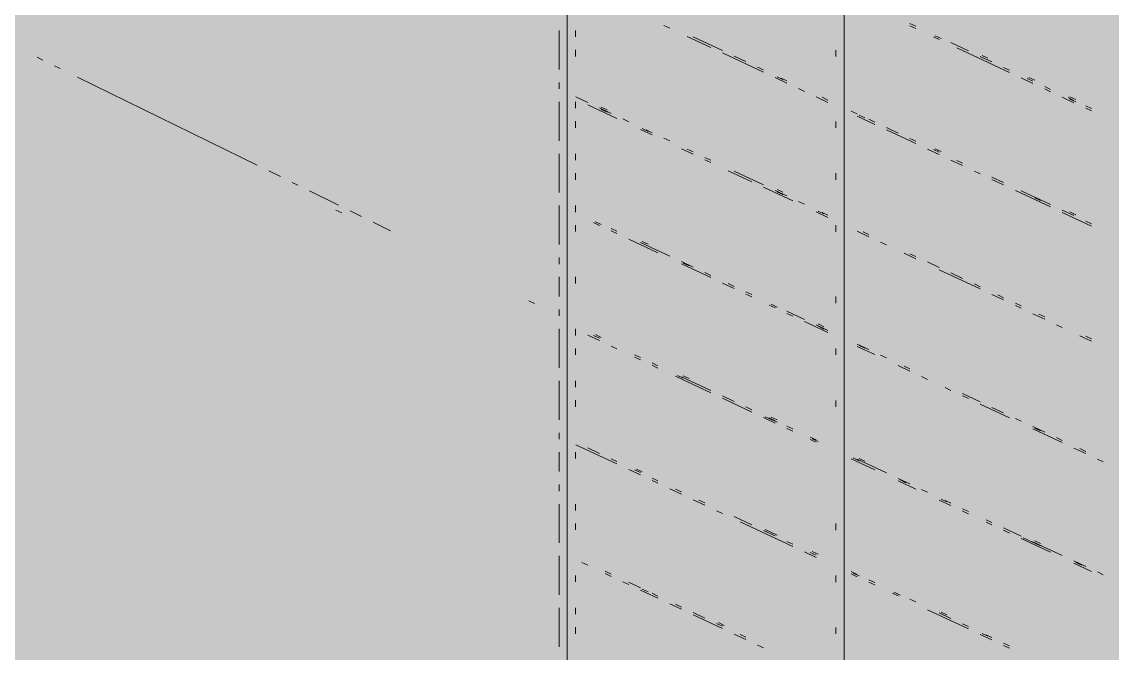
# Paper-space layout '03 3D Building and Roof' of a CAD drawing. Header units: millimetres. Extents: x 5 to 415, y 5 to 292.
# Drawn here: x 192.81 to 202.66, y 223.83 to 229.54 of the extents above; entities that cross this region are included whole.
import ezdxf

# ---------------------------------------------------------------- set-up
doc = ezdxf.new("R2010")
doc.units = ezdxf.units.MM
doc.layers.add('EXISTING', color=7, linetype='Continuous')
doc.layers.add('IMAGES', color=7, linetype='Continuous')

# ---------------------------------------------------------------- blocks, each defined once
blk = doc.blocks.new('SHEET_03')
at = {"layer": 'EXISTING', "color": 250, "lineweight": 9}
for p, q in [((197.7401, 233.8194), (197.7401, 217.1679)), ((200.2405, 232.6456), (200.2405, 215.994)), ((198.6122, 229.5035), (198.6652, 229.4787)), ((200.8359, 229.5211), (200.8888, 229.4963)), ((200.8359, 229.5003), (200.8888, 229.4755)), ((197.6651, 229.1054), (197.6651, 229.4572)), ((197.8151, 229.3986), (197.8151, 229.4572)), ((198.824, 229.4041), (199.0358, 229.3047)), ((198.8769, 229.4001), (199.1417, 229.2758)), ((201.0476, 229.4009), (201.1006, 229.376)), ((201.0643, 229.4087), (201.1173, 229.3839)), ((201.2065, 229.3471), (201.3653, 229.2726)), ((201.2594, 229.3015), (201.7359, 229.0778)), ((192.9481, 229.216), (193.0005, 229.1903)), ((197.8151, 229.2227), (197.8151, 229.2813)), ((199.1417, 229.255), (199.5123, 229.081)), ((199.2475, 229.2261), (199.3534, 229.1764)), ((200.1655, 229.2215), (200.1655, 229.2801)), ((201.4712, 229.2229), (201.5771, 229.1731)), ((201.5408, 229.2058), (201.4879, 229.2307)), ((193.1052, 229.1389), (193.1576, 229.1132)), ((199.4593, 229.1267), (199.5123, 229.1018)), ((201.683, 229.1234), (201.7359, 229.0986)), ((193.3147, 229.036), (194.9383, 228.2389)), ((197.6651, 228.9295), (197.6651, 228.9882)), ((199.6181, 229.0313), (199.724, 228.9816)), ((199.6348, 229.0391), (199.6878, 229.0142)), ((199.6711, 229.0272), (199.724, 229.0024)), ((201.8418, 229.0281), (201.9477, 228.9783)), ((201.8948, 229.024), (201.9477, 228.9992)), ((201.9644, 229.007), (201.9114, 229.0318)), ((199.8299, 228.9319), (199.8829, 228.907)), ((202.0536, 228.9494), (202.1065, 228.9246)), ((202.0536, 228.9286), (202.1065, 228.9038)), ((197.6651, 228.4605), (197.6651, 228.8123)), ((197.8151, 228.7536), (197.8151, 228.8123)), ((197.818, 228.8565), (197.9239, 228.8068)), ((199.9888, 228.8573), (200.0946, 228.8076)), ((200.0417, 228.8532), (200.0946, 228.8284)), ((202.2124, 228.8541), (202.3183, 228.8043)), ((202.2654, 228.85), (202.3183, 228.8252)), ((202.335, 228.833), (202.282, 228.8578)), ((202.282, 228.837), (202.335, 228.8122)), ((197.9239, 228.7859), (198.1887, 228.6617)), ((198.0298, 228.757), (198.1357, 228.7073)), ((198.0994, 228.74), (198.0465, 228.7649)), ((198.0465, 228.7441), (198.0994, 228.7192)), ((200.3064, 228.729), (200.3594, 228.7041)), ((202.4242, 228.7755), (202.4771, 228.7506)), ((202.4242, 228.7546), (202.4771, 228.7298)), ((197.8151, 228.5777), (197.8151, 228.6364)), ((198.2416, 228.6576), (198.2945, 228.6328)), ((200.1655, 228.5765), (200.1655, 228.6352)), ((200.3594, 228.6833), (200.5182, 228.6087)), ((200.376, 228.6911), (200.429, 228.6663)), ((200.4653, 228.6544), (200.5182, 228.6295)), ((198.4004, 228.5622), (198.5063, 228.5125)), ((198.4171, 228.5701), (198.47, 228.5452)), ((198.4534, 228.5582), (198.5063, 228.5333)), ((200.6241, 228.5798), (200.73, 228.5301)), ((200.6241, 228.559), (200.8888, 228.4347)), ((198.6122, 228.4836), (198.6652, 228.4588)), ((200.8359, 228.4804), (200.8888, 228.4556)), ((197.6651, 227.9914), (197.6651, 228.3432)), ((197.8151, 228.2846), (197.8151, 228.3432)), ((198.771, 228.3882), (198.8769, 228.3385)), ((198.824, 228.3842), (198.8769, 228.3594)), ((198.9828, 228.3096), (199.0358, 228.2848)), ((200.9947, 228.385), (201.1006, 228.3353)), ((201.0476, 228.381), (201.1006, 228.3561)), ((201.1173, 228.364), (201.0643, 228.3888)), ((198.9828, 228.2888), (199.0358, 228.264)), ((201.2065, 228.2856), (201.3124, 228.2359)), ((201.2594, 228.2816), (201.3124, 228.2567)), ((195.043, 228.1874), (195.1478, 228.136)), ((197.8151, 228.1087), (197.8151, 228.1673)), ((199.1946, 228.1894), (199.4064, 228.09)), ((199.2475, 228.1854), (199.5123, 228.0611)), ((200.1655, 228.1075), (200.1655, 228.1661)), ((201.4183, 228.1862), (201.4712, 228.1613)), ((201.5771, 228.1324), (201.683, 228.0827)), ((201.5771, 228.1116), (201.683, 228.0619)), ((195.2525, 228.0846), (195.3049, 228.0588)), ((195.4096, 228.0074), (195.6715, 227.8788)), ((199.5123, 228.0403), (199.777, 227.916)), ((199.6181, 228.0114), (199.724, 227.9617)), ((199.6878, 227.9943), (199.6348, 228.0192)), ((201.7889, 228.0122), (202.1065, 227.8631)), ((201.8418, 228.0081), (202.1065, 227.8839)), ((199.6348, 227.9984), (199.6878, 227.9735)), ((199.8299, 227.9119), (199.8829, 227.8871)), ((201.9644, 227.9454), (202.0173, 227.9206)), ((195.6486, 227.8332), (195.7014, 227.8084)), ((195.7763, 227.8274), (195.881, 227.776)), ((197.6651, 227.5224), (197.6651, 227.8742)), ((197.8151, 227.8155), (197.8151, 227.8742)), ((199.9888, 227.8166), (200.0946, 227.7669)), ((200.0054, 227.8244), (200.0584, 227.7995)), ((200.0417, 227.8125), (200.0946, 227.7877)), ((202.2124, 227.8342), (202.3183, 227.7844)), ((202.2124, 227.8133), (202.4771, 227.6891)), ((202.335, 227.7923), (202.282, 227.8171)), ((195.9858, 227.7245), (196.1429, 227.6474)), ((197.9769, 227.7204), (198.0298, 227.6955)), ((197.9935, 227.7282), (198.0465, 227.7033)), ((202.4242, 227.7347), (202.4771, 227.7099)), ((197.8151, 227.6396), (197.8151, 227.6983)), ((198.1357, 227.6666), (198.1887, 227.6418)), ((198.1357, 227.6458), (198.1887, 227.6209)), ((200.1655, 227.6384), (200.1655, 227.697)), ((200.3594, 227.6426), (200.4653, 227.5929)), ((200.4123, 227.6385), (200.4653, 227.6137)), ((198.2945, 227.5712), (198.5593, 227.447)), ((198.4004, 227.5423), (198.6652, 227.4181)), ((198.47, 227.5253), (198.4171, 227.5502)), ((200.5711, 227.5432), (200.6241, 227.5183)), ((200.7829, 227.4437), (200.8888, 227.394)), ((200.8359, 227.4397), (200.8888, 227.4148)), ((197.6651, 227.3465), (197.6651, 227.4051)), ((198.771, 227.3683), (198.8769, 227.3186)), ((198.771, 227.3475), (199.0358, 227.2232)), ((198.7877, 227.3554), (198.8407, 227.3305)), ((200.9947, 227.3651), (201.1006, 227.3154)), ((197.6651, 227.0533), (197.6651, 227.2292)), ((197.8151, 227.1706), (197.8151, 227.2292)), ((198.9828, 227.2689), (199.0358, 227.2441)), ((201.1006, 227.2946), (201.4712, 227.1206)), ((201.2065, 227.2657), (201.3124, 227.216)), ((199.1417, 227.1735), (199.2475, 227.1238)), ((199.1946, 227.1695), (199.2475, 227.1446)), ((201.4183, 227.1663), (201.4712, 227.1414)), ((199.3534, 227.0949), (199.4064, 227.0701)), ((199.3534, 227.0741), (199.4064, 227.0493)), ((200.1655, 226.9935), (200.1655, 227.0521)), ((201.5771, 227.0709), (201.683, 227.0212)), ((201.63, 227.0668), (201.683, 227.042)), ((197.392, 227.0147), (197.4449, 226.9899)), ((197.6651, 226.8774), (197.6651, 226.936)), ((199.5652, 226.9747), (199.6181, 226.9498)), ((199.5819, 226.9825), (199.6348, 226.9577)), ((199.724, 226.9209), (199.8829, 226.8464)), ((201.7889, 226.9923), (201.8418, 226.9674)), ((201.7889, 226.9715), (201.8418, 226.9466)), ((199.724, 226.9001), (199.777, 226.8753)), ((199.8829, 226.8256), (200.0946, 226.7261)), ((201.9477, 226.8969), (202.0536, 226.8472)), ((202.0006, 226.8929), (202.0536, 226.868)), ((197.6651, 226.4084), (197.6651, 226.7601)), ((197.8151, 226.7015), (197.8151, 226.7601)), ((199.9888, 226.7967), (200.0946, 226.7469)), ((200.0584, 226.7796), (200.0054, 226.8045)), ((200.0054, 226.7837), (200.0584, 226.7588)), ((202.1595, 226.7975), (202.2124, 226.7726)), ((197.9239, 226.7045), (198.0298, 226.6548)), ((197.9769, 226.7005), (198.0298, 226.6756)), ((198.0465, 226.6834), (197.9935, 226.7083)), ((202.3713, 226.6981), (202.4771, 226.6483)), ((202.4242, 226.694), (202.4771, 226.6692)), ((197.8151, 226.5256), (197.8151, 226.5843)), ((198.1357, 226.6051), (198.1887, 226.5802)), ((198.3475, 226.5265), (198.4004, 226.5016)), ((200.1655, 226.5244), (200.1655, 226.583)), ((200.3594, 226.6227), (200.4653, 226.573)), ((200.3594, 226.6019), (200.5182, 226.5273)), ((200.376, 226.6097), (200.429, 226.5848)), ((198.3475, 226.5057), (198.4004, 226.4808)), ((198.5063, 226.4519), (198.5593, 226.427)), ((198.5063, 226.4311), (198.5593, 226.4062)), ((200.5711, 226.5232), (200.6241, 226.4984)), ((200.73, 226.4279), (200.8359, 226.3782)), ((198.7181, 226.3317), (199.0358, 226.1825)), ((198.7348, 226.3395), (198.7877, 226.3146)), ((198.771, 226.3276), (199.0358, 226.2033)), ((198.8407, 226.3106), (198.7877, 226.3354)), ((200.7829, 226.4238), (200.8359, 226.399)), ((200.9418, 226.3284), (200.9947, 226.3036)), ((197.6651, 225.9393), (197.6651, 226.2911)), ((197.8151, 226.2325), (197.8151, 226.2911)), ((199.1417, 226.1536), (199.2475, 226.1039)), ((199.1417, 226.1328), (199.4064, 226.0085)), ((201.1535, 226.229), (201.2065, 226.2042)), ((201.3124, 226.1753), (201.4712, 226.1007)), ((201.3124, 226.1544), (201.3653, 226.1296)), ((197.8151, 226.0566), (197.8151, 226.1152)), ((199.3534, 226.0542), (199.4064, 226.0294)), ((200.1655, 226.0553), (200.1655, 226.114)), ((201.4712, 226.0799), (201.7359, 225.9556)), ((201.5771, 226.051), (201.683, 226.0013)), ((199.5123, 225.9588), (199.6181, 225.9091)), ((199.5289, 225.9667), (199.6348, 225.9169)), ((199.5652, 225.9548), (199.6181, 225.9299)), ((199.6348, 225.9378), (199.5819, 225.9626)), ((201.7889, 225.9516), (201.8418, 225.9267)), ((199.724, 225.8802), (199.777, 225.8554)), ((199.724, 225.8594), (199.777, 225.8345)), ((201.9477, 225.877), (202.0536, 225.8273)), ((201.9477, 225.8562), (202.2124, 225.7319)), ((201.9644, 225.864), (202.0173, 225.8391)), ((197.6651, 225.7634), (197.6651, 225.822)), ((199.9358, 225.7808), (199.9888, 225.7559)), ((199.9358, 225.76), (199.9888, 225.7351)), ((199.9525, 225.7678), (200.0054, 225.743)), ((202.1595, 225.7776), (202.2124, 225.7527)), ((197.6651, 225.4702), (197.6651, 225.6461)), ((197.8151, 225.5875), (197.8151, 225.6461)), ((197.818, 225.7135), (198.1887, 225.5395)), ((197.9239, 225.6846), (198.0298, 225.6349)), ((202.3183, 225.6822), (202.4242, 225.6325)), ((202.3713, 225.6781), (202.4242, 225.6533)), ((198.1357, 225.5852), (198.1887, 225.5603)), ((200.3064, 225.586), (200.5182, 225.4866)), ((200.3231, 225.5938), (200.376, 225.569)), ((200.3594, 225.5819), (200.6241, 225.4577)), ((200.429, 225.5649), (200.376, 225.5898)), ((202.5301, 225.5828), (202.583, 225.5579)), ((198.2945, 225.4898), (198.4004, 225.4401)), ((198.3475, 225.4857), (198.4004, 225.4609)), ((198.4171, 225.4687), (198.3642, 225.4936)), ((197.6651, 225.2943), (197.6651, 225.353)), ((198.5063, 225.4112), (198.5593, 225.3863)), ((198.5063, 225.3904), (198.5593, 225.3655)), ((200.73, 225.408), (200.8359, 225.3582)), ((200.73, 225.3871), (200.8888, 225.3126)), ((200.7466, 225.395), (200.7996, 225.3701)), ((198.6652, 225.3158), (198.771, 225.2661)), ((198.7181, 225.3118), (198.771, 225.2869)), ((200.9418, 225.3085), (200.9947, 225.2837)), ((197.6651, 224.8253), (197.6651, 225.1771)), ((197.8151, 225.1184), (197.8151, 225.1771)), ((198.8769, 225.2164), (198.9828, 225.1667)), ((198.9299, 225.2123), (198.9828, 225.1875)), ((201.1006, 225.2132), (201.2065, 225.1634)), ((201.1173, 225.221), (201.1702, 225.1961)), ((201.1535, 225.2091), (201.2065, 225.1843)), ((199.0887, 225.117), (199.1417, 225.0921)), ((199.2475, 225.0632), (199.4064, 224.9886)), ((201.3124, 225.1345), (201.3653, 225.1097)), ((201.3124, 225.1137), (201.3653, 225.0889)), ((197.8151, 224.9426), (197.8151, 225.0012)), ((199.3005, 225.0175), (199.777, 224.7938)), ((200.1655, 224.9413), (200.1655, 225)), ((201.5241, 225.0351), (201.5771, 225.0103)), ((201.5241, 225.0143), (201.5771, 224.9894)), ((201.683, 224.9606), (201.8418, 224.886)), ((199.5123, 224.9389), (199.6181, 224.8892)), ((199.6348, 224.897), (199.5289, 224.9467)), ((201.683, 224.9397), (201.7359, 224.9149)), ((201.8418, 224.8652), (202.1065, 224.7409)), ((201.8585, 224.873), (202.0173, 224.7984)), ((199.724, 224.8395), (199.777, 224.8146)), ((201.9477, 224.8363), (202.2124, 224.712)), ((202.0173, 224.8192), (201.9644, 224.8441)), ((197.6651, 224.3562), (197.6651, 224.708)), ((199.8829, 224.7441), (199.9888, 224.6944)), ((199.9358, 224.7401), (199.9888, 224.7152)), ((200.0054, 224.723), (199.9525, 224.7479)), ((202.3183, 224.6623), (202.4242, 224.6126)), ((197.871, 224.6479), (197.9239, 224.6231)), ((198.0828, 224.5693), (198.1357, 224.5445)), ((200.3064, 224.5661), (200.3594, 224.5412)), ((202.3183, 224.6415), (202.4771, 224.5669)), ((202.335, 224.6493), (202.3879, 224.6244)), ((202.5301, 224.5629), (202.583, 224.538)), ((197.8151, 224.4735), (197.8151, 224.5321)), ((198.0828, 224.5485), (198.1357, 224.5236)), ((198.2416, 224.4739), (198.2945, 224.4491)), ((198.2945, 224.4699), (198.4004, 224.4202)), ((200.1655, 224.4723), (200.1655, 224.5309)), ((200.3064, 224.5453), (200.3594, 224.5204)), ((200.3231, 224.5531), (200.376, 224.5282)), ((200.4653, 224.4915), (200.5182, 224.4667)), ((200.4653, 224.4707), (200.5182, 224.4458)), ((198.4004, 224.3994), (198.5593, 224.3248)), ((198.4171, 224.4072), (198.47, 224.3823)), ((198.5063, 224.3705), (198.5593, 224.3456)), ((200.677, 224.3713), (200.73, 224.3464)), ((200.6937, 224.3791), (200.7466, 224.3542)), ((198.6652, 224.2751), (198.771, 224.2254)), ((198.7181, 224.271), (198.771, 224.2462)), ((200.8359, 224.3175), (200.8888, 224.2927)), ((197.6651, 223.8872), (197.6651, 224.239)), ((197.8151, 224.1803), (197.8151, 224.239)), ((198.8769, 224.1965), (198.9828, 224.1468)), ((198.8769, 224.1757), (199.1417, 224.0514)), ((200.9947, 224.2221), (201.3653, 224.0482)), ((201.1006, 224.1932), (201.2065, 224.1435)), ((201.1702, 224.1762), (201.1173, 224.2011)), ((197.8151, 224.0044), (197.8151, 224.0631)), ((199.0887, 224.097), (199.1417, 224.0722)), ((199.1583, 224.08), (199.1054, 224.1049)), ((200.1655, 224.0032), (200.1655, 224.0619)), ((201.3124, 224.0938), (201.3653, 224.069)), ((199.2475, 224.0017), (199.3534, 223.952)), ((199.3005, 223.9976), (199.3534, 223.9728)), ((201.4712, 223.9984), (201.5771, 223.9487)), ((201.4879, 224.0063), (201.5408, 223.9814)), ((201.5241, 223.9944), (201.5771, 223.9695)), ((199.4593, 223.9022), (199.5123, 223.8774)), ((201.683, 223.9198), (201.7359, 223.895)), ((201.683, 223.899), (201.7359, 223.8742))]:
    blk.add_line(p, q, dxfattribs=at)
at = {"layer": 'IMAGES', "color": 7}
for points in [[(197.3293, 227.3333), (197.4959, 227.3333), (197.3293, 233.8333), (197.4959, 233.8333)], [(197.4959, 227.1667), (197.6625, 227.1667), (197.4959, 233.8333), (197.6625, 233.8333)], [(197.6625, 225.6667), (197.8292, 225.6667), (197.6625, 231.8333), (197.8292, 231.8333)], [(200.1621, 224.5), (200.3287, 224.5), (200.1621, 231.6667), (200.3287, 231.6667)], [(202.6616, 214.8333), (202.8282, 214.8333), (202.6616, 231.5), (202.8282, 231.5)], [(197.8292, 229.1667), (197.9958, 229.1667), (197.8292, 229.8333), (197.9958, 229.8333)], [(192.3302, 229.5), (192.8301, 229.5), (192.3302, 229.6667), (192.8301, 229.6667)], [(192.8301, 229.5), (197.3293, 229.5), (192.8301, 229.6667), (197.3293, 229.6667)], [(197.9958, 229.5), (198.1624, 229.5), (197.9958, 229.6667), (198.1624, 229.6667)], [(198.1624, 229.5), (198.6623, 229.5), (198.1624, 229.6667), (198.6623, 229.6667)], [(198.6623, 229.5), (200.1621, 229.5), (198.6623, 229.6667), (200.1621, 229.6667)], [(200.3287, 229.5), (200.662, 229.5), (200.3287, 229.6667), (200.662, 229.6667)], [(200.662, 229.5), (200.9952, 229.5), (200.662, 229.6667), (200.9952, 229.6667)], [(200.9952, 229.5), (202.495, 229.5), (200.9952, 229.6667), (202.495, 229.6667)], [(202.495, 229.5), (202.6616, 229.5), (202.495, 229.6667), (202.6616, 229.6667)], [(192.6635, 229.3333), (192.8301, 229.3333), (192.6635, 229.5), (192.8301, 229.5)], [(192.8301, 229.3333), (193.1634, 229.3333), (192.8301, 229.5), (193.1634, 229.5)], [(193.1634, 229.3333), (197.3293, 229.3333), (193.1634, 229.5), (197.3293, 229.5)], [(197.9958, 229.3333), (198.3291, 229.3333), (197.9958, 229.5), (198.3291, 229.5)], [(198.3291, 229.3333), (199.1623, 229.3333), (198.3291, 229.5), (199.1623, 229.5)], [(199.1623, 229.3333), (199.9954, 229.3333), (199.1623, 229.5), (199.9954, 229.5)], [(199.9954, 229), (200.1621, 229), (199.9954, 229.5), (200.1621, 229.5)], [(200.3287, 229), (200.4953, 229), (200.3287, 229.5), (200.4953, 229.5)], [(200.4953, 229.3333), (200.662, 229.3333), (200.4953, 229.5), (200.662, 229.5)], [(200.662, 229.3333), (200.8286, 229.3333), (200.662, 229.5), (200.8286, 229.5)], [(200.8286, 229.3333), (200.9952, 229.3333), (200.8286, 229.5), (200.9952, 229.5)], [(200.9952, 229.1667), (201.3285, 229.1667), (200.9952, 229.5), (201.3285, 229.5)], [(201.3285, 229.3333), (202.6616, 229.3333), (201.3285, 229.5), (202.6616, 229.5)], [(192.6635, 229.1667), (192.8301, 229.1667), (192.6635, 229.3333), (192.8301, 229.3333)], [(192.8301, 229.1667), (193.1634, 229.1667), (192.8301, 229.3333), (193.1634, 229.3333)], [(193.1634, 229.1667), (193.4966, 229.1667), (193.1634, 229.3333), (193.4966, 229.3333)], [(193.4966, 229.1667), (197.3293, 229.1667), (193.4966, 229.3333), (197.3293, 229.3333)], [(197.9958, 229.1667), (198.829, 229.1667), (197.9958, 229.3333), (198.829, 229.3333)], [(198.829, 229.1667), (198.9956, 229.1667), (198.829, 229.3333), (198.9956, 229.3333)], [(198.9956, 229.1667), (199.1623, 229.1667), (198.9956, 229.3333), (199.1623, 229.3333)], [(199.1623, 229), (199.3289, 229), (199.1623, 229.3333), (199.3289, 229.3333)], [(199.3289, 229.1667), (199.9954, 229.1667), (199.3289, 229.3333), (199.9954, 229.3333)], [(200.4953, 229.1667), (200.9952, 229.1667), (200.4953, 229.3333), (200.9952, 229.3333)], [(201.3285, 229.1667), (201.4952, 229.1667), (201.3285, 229.3333), (201.4952, 229.3333)], [(201.4952, 229.1667), (201.6618, 229.1667), (201.4952, 229.3333), (201.6618, 229.3333)], [(201.6618, 229.1667), (202.6616, 229.1667), (201.6618, 229.3333), (202.6616, 229.3333)], [(163.0023, 229), (192.8301, 229), (163.0023, 229.1667), (192.8301, 229.1667)], [(192.8301, 229), (193.1634, 229), (192.8301, 229.1667), (193.1634, 229.1667)], [(193.1634, 229), (193.33, 229), (193.1634, 229.1667), (193.33, 229.1667)], [(193.33, 229), (193.4966, 229), (193.33, 229.1667), (193.4966, 229.1667)], [(193.4966, 229), (193.8299, 229), (193.4966, 229.1667), (193.8299, 229.1667)], [(193.8299, 229), (197.3293, 229), (193.8299, 229.1667), (197.3293, 229.1667)], [(197.8292, 228.8333), (197.9958, 228.8333), (197.8292, 229.1667), (197.9958, 229.1667)], [(197.9958, 229), (199.1623, 229), (197.9958, 229.1667), (199.1623, 229.1667)], [(199.3289, 229), (199.4955, 229), (199.3289, 229.1667), (199.4955, 229.1667)], [(199.4955, 229), (199.6622, 229), (199.4955, 229.1667), (199.6622, 229.1667)], [(199.6622, 229), (199.9954, 229), (199.6622, 229.1667), (199.9954, 229.1667)], [(200.4953, 229), (201.3285, 229), (200.4953, 229.1667), (201.3285, 229.1667)], [(201.3285, 229), (201.4952, 229), (201.3285, 229.1667), (201.4952, 229.1667)], [(201.4952, 229), (201.8284, 229), (201.4952, 229.1667), (201.8284, 229.1667)], [(201.8284, 229), (201.9951, 229), (201.8284, 229.1667), (201.9951, 229.1667)], [(201.9951, 229), (202.6616, 229), (201.9951, 229.1667), (202.6616, 229.1667)], [(163.3356, 228.8333), (193.1634, 228.8333), (163.3356, 229), (193.1634, 229)], [(193.1634, 228.8333), (193.33, 228.8333), (193.1634, 229), (193.33, 229)], [(193.33, 228.8333), (193.4966, 228.8333), (193.33, 229), (193.4966, 229)], [(193.4966, 228.8333), (193.6633, 228.8333), (193.4966, 229), (193.6633, 229)], [(193.6633, 228.8333), (193.8299, 228.8333), (193.6633, 229), (193.8299, 229)], [(193.8299, 228.8333), (194.1632, 228.8333), (193.8299, 229), (194.1632, 229)], [(194.1632, 228.8333), (194.3298, 228.8333), (194.1632, 229), (194.3298, 229)], [(194.3298, 228.8333), (197.3293, 228.8333), (194.3298, 229), (197.3293, 229)], [(197.9958, 228.8333), (199.4955, 228.8333), (197.9958, 229), (199.4955, 229)], [(199.4955, 228.8333), (200.1621, 228.8333), (199.4955, 229), (200.1621, 229)], [(200.3287, 228.8333), (201.6618, 228.8333), (200.3287, 229), (201.6618, 229)], [(201.6618, 228.8333), (201.8284, 228.8333), (201.6618, 229), (201.8284, 229)], [(201.8284, 228.8333), (202.1617, 228.8333), (201.8284, 229), (202.1617, 229)], [(202.1617, 228.8333), (202.3283, 228.8333), (202.1617, 229), (202.3283, 229)], [(202.3283, 228.8333), (202.6616, 228.8333), (202.3283, 229), (202.6616, 229)], [(163.6689, 228.6667), (193.33, 228.6667), (163.6689, 228.8333), (193.33, 228.8333)], [(193.33, 228.6667), (193.6633, 228.6667), (193.33, 228.8333), (193.6633, 228.8333)], [(193.6633, 228.6667), (193.8299, 228.6667), (193.6633, 228.8333), (193.8299, 228.8333)], [(193.8299, 228.6667), (193.9965, 228.6667), (193.8299, 228.8333), (193.9965, 228.8333)], [(193.9965, 228.6667), (194.1632, 228.6667), (193.9965, 228.8333), (194.1632, 228.8333)], [(194.1632, 228.6667), (194.3298, 228.6667), (194.1632, 228.8333), (194.3298, 228.8333)], [(194.3298, 228.6667), (194.4965, 228.6667), (194.3298, 228.8333), (194.4965, 228.8333)], [(194.4965, 228.6667), (197.3293, 228.6667), (194.4965, 228.8333), (197.3293, 228.8333)], [(197.8292, 228.6667), (198.1624, 228.6667), (197.8292, 228.8333), (198.1624, 228.8333)], [(198.1624, 228.6667), (199.8288, 228.6667), (198.1624, 228.8333), (199.8288, 228.8333)], [(199.8288, 228.6667), (199.9954, 228.6667), (199.8288, 228.8333), (199.9954, 228.8333)], [(199.9954, 228.6667), (200.1621, 228.6667), (199.9954, 228.8333), (200.1621, 228.8333)], [(200.3287, 228.6667), (200.4953, 228.6667), (200.3287, 228.8333), (200.4953, 228.8333)], [(200.4953, 228.6667), (201.9951, 228.6667), (200.4953, 228.8333), (201.9951, 228.8333)], [(201.9951, 228.6667), (202.1617, 228.6667), (201.9951, 228.8333), (202.1617, 228.8333)], [(202.1617, 228.6667), (202.495, 228.6667), (202.1617, 228.8333), (202.495, 228.8333)], [(202.495, 228.6667), (202.6616, 228.6667), (202.495, 228.8333), (202.6616, 228.8333)], [(164.0021, 228.5), (193.6633, 228.5), (164.0021, 228.6667), (193.6633, 228.6667)], [(193.6633, 228.5), (193.9965, 228.5), (193.6633, 228.6667), (193.9965, 228.6667)], [(193.9965, 228.5), (194.1632, 228.5), (193.9965, 228.6667), (194.1632, 228.6667)], [(194.1632, 228.5), (194.3298, 228.5), (194.1632, 228.6667), (194.3298, 228.6667)], [(194.3298, 228.5), (194.4965, 228.5), (194.3298, 228.6667), (194.4965, 228.6667)], [(194.4965, 228.5), (194.6631, 228.5), (194.4965, 228.6667), (194.6631, 228.6667)], [(194.6631, 228.5), (194.8297, 228.5), (194.6631, 228.6667), (194.8297, 228.6667)], [(194.8297, 228.5), (197.3293, 228.5), (194.8297, 228.6667), (197.3293, 228.6667)], [(197.8292, 227.6667), (197.9958, 227.6667), (197.8292, 228.6667), (197.9958, 228.6667)], [(197.9958, 228.5), (198.1624, 228.5), (197.9958, 228.6667), (198.1624, 228.6667)], [(198.1624, 228.5), (198.3291, 228.5), (198.1624, 228.6667), (198.3291, 228.6667)], [(198.3291, 228.5), (198.4957, 228.5), (198.3291, 228.6667), (198.4957, 228.6667)], [(198.4957, 228.5), (200.1621, 228.5), (198.4957, 228.6667), (200.1621, 228.6667)], [(200.3287, 228.5), (200.662, 228.5), (200.3287, 228.6667), (200.662, 228.6667)], [(200.662, 228.3333), (200.8286, 228.3333), (200.662, 228.6667), (200.8286, 228.6667)], [(200.8286, 228.5), (202.3283, 228.5), (200.8286, 228.6667), (202.3283, 228.6667)], [(202.3283, 228.5), (202.6616, 228.5), (202.3283, 228.6667), (202.6616, 228.6667)], [(164.3354, 228.3333), (194.1632, 228.3333), (164.3354, 228.5), (194.1632, 228.5)], [(194.1632, 228.3333), (194.3298, 228.3333), (194.1632, 228.5), (194.3298, 228.5)], [(194.3298, 228.3333), (194.4965, 228.3333), (194.3298, 228.5), (194.4965, 228.5)], [(194.4965, 228.3333), (194.6631, 228.3333), (194.4965, 228.5), (194.6631, 228.5)], [(194.6631, 228.3333), (194.8297, 228.3333), (194.6631, 228.5), (194.8297, 228.5)], [(194.8297, 228.3333), (194.9964, 228.3333), (194.8297, 228.5), (194.9964, 228.5)], [(194.9964, 228.3333), (195.163, 228.3333), (194.9964, 228.5), (195.163, 228.5)], [(195.163, 228.3333), (197.3293, 228.3333), (195.163, 228.5), (197.3293, 228.5)], [(197.9958, 228.3333), (198.3291, 228.3333), (197.9958, 228.5), (198.3291, 228.5)], [(198.3291, 228.3333), (198.9956, 228.3333), (198.3291, 228.5), (198.9956, 228.5)], [(198.9956, 228.3333), (199.9954, 228.3333), (198.9956, 228.5), (199.9954, 228.5)], [(199.9954, 228), (200.1621, 228), (199.9954, 228.5), (200.1621, 228.5)], [(200.3287, 227.6667), (200.4953, 227.6667), (200.3287, 228.5), (200.4953, 228.5)], [(200.4953, 228.3333), (200.662, 228.3333), (200.4953, 228.5), (200.662, 228.5)], [(200.8286, 228.3333), (200.9952, 228.3333), (200.8286, 228.5), (200.9952, 228.5)], [(200.9952, 228.1667), (201.1619, 228.1667), (200.9952, 228.5), (201.1619, 228.5)], [(201.1619, 228.3333), (202.6616, 228.3333), (201.1619, 228.5), (202.6616, 228.5)], [(164.6687, 228.1667), (194.4965, 228.1667), (164.6687, 228.3333), (194.4965, 228.3333)], [(194.4965, 228.1667), (194.8297, 228.1667), (194.4965, 228.3333), (194.8297, 228.3333)], [(194.8297, 228.1667), (194.9964, 228.1667), (194.8297, 228.3333), (194.9964, 228.3333)], [(194.9964, 228.1667), (195.163, 228.1667), (194.9964, 228.3333), (195.163, 228.3333)], [(195.163, 228.1667), (195.4963, 228.1667), (195.163, 228.3333), (195.4963, 228.3333)], [(195.4963, 228.1667), (197.3293, 228.1667), (195.4963, 228.3333), (197.3293, 228.3333)], [(197.9958, 228.1667), (198.6623, 228.1667), (197.9958, 228.3333), (198.6623, 228.3333)], [(198.6623, 228.1667), (198.829, 228.1667), (198.6623, 228.3333), (198.829, 228.3333)], [(198.829, 228.1667), (199.1623, 228.1667), (198.829, 228.3333), (199.1623, 228.3333)], [(199.1623, 228.1667), (199.9954, 228.1667), (199.1623, 228.3333), (199.9954, 228.3333)], [(200.4953, 228.1667), (200.9952, 228.1667), (200.4953, 228.3333), (200.9952, 228.3333)], [(201.1619, 228.1667), (201.3285, 228.1667), (201.1619, 228.3333), (201.3285, 228.3333)], [(201.3285, 228), (201.4952, 228), (201.3285, 228.3333), (201.4952, 228.3333)], [(201.4952, 228.1667), (202.6616, 228.1667), (201.4952, 228.3333), (202.6616, 228.3333)], [(165.002, 228), (194.8297, 228), (165.002, 228.1667), (194.8297, 228.1667)], [(194.8297, 228), (195.163, 228), (194.8297, 228.1667), (195.163, 228.1667)], [(195.163, 228), (195.3296, 228), (195.163, 228.1667), (195.3296, 228.1667)], [(195.3296, 228), (195.4963, 228), (195.3296, 228.1667), (195.4963, 228.1667)], [(195.4963, 228), (195.8295, 228), (195.4963, 228.1667), (195.8295, 228.1667)], [(195.8295, 228), (197.3293, 228), (195.8295, 228.1667), (197.3293, 228.1667)], [(197.9958, 228), (199.1623, 228), (197.9958, 228.1667), (199.1623, 228.1667)], [(199.1623, 228), (199.3289, 228), (199.1623, 228.1667), (199.3289, 228.1667)], [(199.3289, 228), (199.4955, 228), (199.3289, 228.1667), (199.4955, 228.1667)], [(199.4955, 228), (199.6622, 228), (199.4955, 228.1667), (199.6622, 228.1667)], [(199.6622, 228), (199.9954, 228), (199.6622, 228.1667), (199.9954, 228.1667)], [(200.4953, 228), (201.3285, 228), (200.4953, 228.1667), (201.3285, 228.1667)], [(201.4952, 228), (201.6618, 228), (201.4952, 228.1667), (201.6618, 228.1667)], [(201.6618, 228), (201.8284, 228), (201.6618, 228.1667), (201.8284, 228.1667)], [(201.8284, 228), (202.6616, 228), (201.8284, 228.1667), (202.6616, 228.1667)], [(165.3352, 227.8333), (195.163, 227.8333), (165.3352, 228), (195.163, 228)], [(195.163, 227.8333), (195.3296, 227.8333), (195.163, 228), (195.3296, 228)], [(195.3296, 227.8333), (195.4963, 227.8333), (195.3296, 228), (195.4963, 228)], [(195.4963, 227.8333), (195.6629, 227.8333), (195.4963, 228), (195.6629, 228)], [(195.6629, 227.8333), (195.8295, 227.8333), (195.6629, 228), (195.8295, 228)], [(195.8295, 227.8333), (195.9962, 227.8333), (195.8295, 228), (195.9962, 228)], [(195.9962, 227.8333), (196.3294, 227.8333), (195.9962, 228), (196.3294, 228)], [(196.3294, 227.8333), (197.3293, 227.8333), (196.3294, 228), (197.3293, 228)], [(197.9958, 227.8333), (199.4955, 227.8333), (197.9958, 228), (199.4955, 228)], [(199.4955, 227.8333), (199.8288, 227.8333), (199.4955, 228), (199.8288, 228)], [(199.8288, 227.6667), (199.9954, 227.6667), (199.8288, 228), (199.9954, 228)], [(199.9954, 227.8333), (200.1621, 227.8333), (199.9954, 228), (200.1621, 228)], [(200.4953, 227.8333), (201.4952, 227.8333), (200.4953, 228), (201.4952, 228)], [(201.4952, 227.8333), (201.8284, 227.8333), (201.4952, 228), (201.8284, 228)], [(201.8284, 227.8333), (202.1617, 227.8333), (201.8284, 228), (202.1617, 228)], [(202.1617, 227.8333), (202.3283, 227.8333), (202.1617, 228), (202.3283, 228)], [(202.3283, 227.8333), (202.6616, 227.8333), (202.3283, 228), (202.6616, 228)], [(165.8351, 227.6667), (195.4963, 227.6667), (165.8351, 227.8333), (195.4963, 227.8333)], [(195.4963, 227.6667), (195.6629, 227.6667), (195.4963, 227.8333), (195.6629, 227.8333)], [(195.6629, 227.6667), (195.8295, 227.6667), (195.6629, 227.8333), (195.8295, 227.8333)], [(195.8295, 227.6667), (195.9962, 227.6667), (195.8295, 227.8333), (195.9962, 227.8333)], [(195.9962, 227.6667), (196.1628, 227.6667), (195.9962, 227.8333), (196.1628, 227.8333)], [(196.1628, 227.6667), (196.3294, 227.6667), (196.1628, 227.8333), (196.3294, 227.8333)], [(196.3294, 227.6667), (196.4961, 227.6667), (196.3294, 227.8333), (196.4961, 227.8333)], [(196.4961, 227.6667), (197.3293, 227.6667), (196.4961, 227.8333), (197.3293, 227.8333)], [(197.9958, 227.6667), (198.1624, 227.6667), (197.9958, 227.8333), (198.1624, 227.8333)], [(198.1624, 227.6667), (199.8288, 227.6667), (198.1624, 227.8333), (199.8288, 227.8333)], [(199.9954, 227.6667), (200.1621, 227.6667), (199.9954, 227.8333), (200.1621, 227.8333)], [(200.4953, 227.6667), (201.9951, 227.6667), (200.4953, 227.8333), (201.9951, 227.8333)], [(201.9951, 227.6667), (202.1617, 227.6667), (201.9951, 227.8333), (202.1617, 227.8333)], [(202.1617, 227.6667), (202.3283, 227.6667), (202.1617, 227.8333), (202.3283, 227.8333)], [(202.3283, 227.6667), (202.6616, 227.6667), (202.3283, 227.8333), (202.6616, 227.8333)], [(166.1684, 227.5), (195.9962, 227.5), (166.1684, 227.6667), (195.9962, 227.6667)], [(195.9962, 227.5), (196.1628, 227.5), (195.9962, 227.6667), (196.1628, 227.6667)], [(196.1628, 227.5), (196.3294, 227.5), (196.1628, 227.6667), (196.3294, 227.6667)], [(196.3294, 227.5), (196.4961, 227.5), (196.3294, 227.6667), (196.4961, 227.6667)], [(196.4961, 227.5), (196.8294, 227.5), (196.4961, 227.6667), (196.8294, 227.6667)], [(196.8294, 227.5), (197.3293, 227.5), (196.8294, 227.6667), (197.3293, 227.6667)], [(197.8292, 227.5), (198.3291, 227.5), (197.8292, 227.6667), (198.3291, 227.6667)], [(198.3291, 227.3333), (198.4957, 227.3333), (198.3291, 227.6667), (198.4957, 227.6667)], [(198.4957, 227.5), (199.9954, 227.5), (198.4957, 227.6667), (199.9954, 227.6667)], [(199.9954, 227), (200.1621, 227), (199.9954, 227.6667), (200.1621, 227.6667)], [(200.3287, 227.5), (200.4953, 227.5), (200.3287, 227.6667), (200.4953, 227.6667)], [(200.4953, 227.5), (200.662, 227.5), (200.4953, 227.6667), (200.662, 227.6667)], [(200.662, 227.5), (202.3283, 227.5), (200.662, 227.6667), (202.3283, 227.6667)], [(202.3283, 227.5), (202.495, 227.5), (202.3283, 227.6667), (202.495, 227.6667)], [(202.495, 227.5), (202.6616, 227.5), (202.495, 227.6667), (202.6616, 227.6667)], [(166.5017, 227.3333), (196.3294, 227.3333), (166.5017, 227.5), (196.3294, 227.5)], [(196.3294, 227.3333), (196.4961, 227.3333), (196.3294, 227.5), (196.4961, 227.5)], [(196.4961, 227.3333), (196.6627, 227.3333), (196.4961, 227.5), (196.6627, 227.5)], [(196.6627, 227.3333), (196.8294, 227.3333), (196.6627, 227.5), (196.8294, 227.5)], [(196.8294, 227.3333), (196.996, 227.3333), (196.8294, 227.5), (196.996, 227.5)], [(196.996, 227.3333), (197.1626, 227.3333), (196.996, 227.5), (197.1626, 227.5)], [(197.1626, 227.3333), (197.3293, 227.3333), (197.1626, 227.5), (197.3293, 227.5)], [(197.8292, 227.1667), (197.9958, 227.1667), (197.8292, 227.5), (197.9958, 227.5)], [(197.9958, 227.3333), (198.3291, 227.3333), (197.9958, 227.5), (198.3291, 227.5)], [(198.4957, 227.3333), (198.829, 227.3333), (198.4957, 227.5), (198.829, 227.5)], [(198.829, 227.3333), (199.9954, 227.3333), (198.829, 227.5), (199.9954, 227.5)], [(200.3287, 227.3333), (200.8286, 227.3333), (200.3287, 227.5), (200.8286, 227.5)], [(200.8286, 227.3333), (200.9952, 227.3333), (200.8286, 227.5), (200.9952, 227.5)], [(200.9952, 227.3333), (201.1619, 227.3333), (200.9952, 227.5), (201.1619, 227.5)], [(201.1619, 227.3333), (202.6616, 227.3333), (201.1619, 227.5), (202.6616, 227.5)], [(166.8349, 227.1667), (196.4961, 227.1667), (166.8349, 227.3333), (196.4961, 227.3333)], [(196.4961, 227.1667), (196.6627, 227.1667), (196.4961, 227.3333), (196.6627, 227.3333)], [(196.6627, 227.1667), (196.8294, 227.1667), (196.6627, 227.3333), (196.8294, 227.3333)], [(196.8294, 227.1667), (197.1626, 227.1667), (196.8294, 227.3333), (197.1626, 227.3333)], [(197.1626, 227.1667), (197.3293, 227.1667), (197.1626, 227.3333), (197.3293, 227.3333)], [(197.3293, 227.1667), (197.4959, 227.1667), (197.3293, 227.3333), (197.4959, 227.3333)], [(197.9958, 227.1667), (198.6623, 227.1667), (197.9958, 227.3333), (198.6623, 227.3333)], [(198.6623, 227.1667), (198.829, 227.1667), (198.6623, 227.3333), (198.829, 227.3333)], [(198.829, 227.1667), (198.9956, 227.1667), (198.829, 227.3333), (198.9956, 227.3333)], [(198.9956, 227), (199.1623, 227), (198.9956, 227.3333), (199.1623, 227.3333)], [(199.1623, 227.1667), (199.9954, 227.1667), (199.1623, 227.3333), (199.9954, 227.3333)], [(200.3287, 227.1667), (200.8286, 227.1667), (200.3287, 227.3333), (200.8286, 227.3333)], [(200.8286, 227.1667), (200.9952, 227.1667), (200.8286, 227.3333), (200.9952, 227.3333)], [(200.9952, 227.1667), (201.1619, 227.1667), (200.9952, 227.3333), (201.1619, 227.3333)], [(201.1619, 227), (201.3285, 227), (201.1619, 227.3333), (201.3285, 227.3333)], [(201.3285, 227.1667), (202.6616, 227.1667), (201.3285, 227.3333), (202.6616, 227.3333)], [(167.1682, 227), (196.8294, 227), (167.1682, 227.1667), (196.8294, 227.1667)], [(196.8294, 227), (197.1626, 227), (196.8294, 227.1667), (197.1626, 227.1667)], [(197.1626, 227), (197.3293, 227), (197.1626, 227.1667), (197.3293, 227.1667)], [(197.3293, 227), (197.6625, 227), (197.3293, 227.1667), (197.6625, 227.1667)], [(197.8292, 227), (197.9958, 227), (197.8292, 227.1667), (197.9958, 227.1667)], [(197.9958, 227), (198.9956, 227), (197.9958, 227.1667), (198.9956, 227.1667)], [(199.1623, 227), (199.4955, 227), (199.1623, 227.1667), (199.4955, 227.1667)], [(199.4955, 227), (199.9954, 227), (199.4955, 227.1667), (199.9954, 227.1667)], [(200.3287, 226.6667), (200.4953, 226.6667), (200.3287, 227.1667), (200.4953, 227.1667)], [(200.4953, 227), (201.1619, 227), (200.4953, 227.1667), (201.1619, 227.1667)], [(201.3285, 227), (201.4952, 227), (201.3285, 227.1667), (201.4952, 227.1667)], [(201.4952, 227), (201.6618, 227), (201.4952, 227.1667), (201.6618, 227.1667)], [(201.6618, 227), (202.6616, 227), (201.6618, 227.1667), (202.6616, 227.1667)], [(167.5015, 226.8333), (197.1626, 226.8333), (167.5015, 227), (197.1626, 227)], [(197.1626, 226.8333), (197.3293, 226.8333), (197.1626, 227), (197.3293, 227)], [(197.3293, 226.8333), (197.6625, 226.8333), (197.3293, 227), (197.6625, 227)], [(197.8292, 226.8333), (197.9958, 226.8333), (197.8292, 227), (197.9958, 227)], [(197.9958, 226.8333), (199.3289, 226.8333), (197.9958, 227), (199.3289, 227)], [(199.3289, 226.8333), (199.6622, 226.8333), (199.3289, 227), (199.6622, 227)], [(199.6622, 226.8333), (199.8288, 226.8333), (199.6622, 227), (199.8288, 227)], [(199.8288, 226.8333), (200.1621, 226.8333), (199.8288, 227), (200.1621, 227)], [(200.4953, 226.8333), (201.4952, 226.8333), (200.4953, 227), (201.4952, 227)], [(201.4952, 226.8333), (202.1617, 226.8333), (201.4952, 227), (202.1617, 227)], [(202.1617, 226.8333), (202.6616, 226.8333), (202.1617, 227), (202.6616, 227)], [(167.8348, 226.6667), (197.4959, 226.6667), (167.8348, 226.8333), (197.4959, 226.8333)], [(197.4959, 217.1667), (197.6625, 217.1667), (197.4959, 226.8333), (197.6625, 226.8333)], [(197.8292, 226.6667), (197.9958, 226.6667), (197.8292, 226.8333), (197.9958, 226.8333)], [(197.9958, 226.6667), (199.6622, 226.6667), (197.9958, 226.8333), (199.6622, 226.8333)], [(199.6622, 226.6667), (199.9954, 226.6667), (199.6622, 226.8333), (199.9954, 226.8333)], [(199.9954, 226.6667), (200.1621, 226.6667), (199.9954, 226.8333), (200.1621, 226.8333)], [(200.4953, 226.6667), (201.8284, 226.6667), (200.4953, 226.8333), (201.8284, 226.8333)], [(201.8284, 226.6667), (202.6616, 226.6667), (201.8284, 226.8333), (202.6616, 226.8333)], [(168.168, 226.5), (197.4959, 226.5), (168.168, 226.6667), (197.4959, 226.6667)], [(197.8292, 226.5), (198.1624, 226.5), (197.8292, 226.6667), (198.1624, 226.6667)], [(198.1624, 226.5), (198.3291, 226.5), (198.1624, 226.6667), (198.3291, 226.6667)], [(198.3291, 226.5), (199.9954, 226.5), (198.3291, 226.6667), (199.9954, 226.6667)], [(199.9954, 226.5), (200.1621, 226.5), (199.9954, 226.6667), (200.1621, 226.6667)], [(200.3287, 226.5), (200.4953, 226.5), (200.3287, 226.6667), (200.4953, 226.6667)], [(200.4953, 226.5), (202.3283, 226.5), (200.4953, 226.6667), (202.3283, 226.6667)], [(202.3283, 226.5), (202.495, 226.5), (202.3283, 226.6667), (202.495, 226.6667)], [(202.495, 226.5), (202.6616, 226.5), (202.495, 226.6667), (202.6616, 226.6667)], [(168.5013, 226.3333), (197.4959, 226.3333), (168.5013, 226.5), (197.4959, 226.5)], [(197.8292, 226.3333), (197.9958, 226.3333), (197.8292, 226.5), (197.9958, 226.5)], [(197.9958, 226.3333), (198.3291, 226.3333), (197.9958, 226.5), (198.3291, 226.5)], [(198.3291, 226.3333), (198.6623, 226.3333), (198.3291, 226.5), (198.6623, 226.5)], [(198.6623, 226.3333), (200.1621, 226.3333), (198.6623, 226.5), (200.1621, 226.5)], [(200.3287, 226.3333), (200.662, 226.3333), (200.3287, 226.5), (200.662, 226.5)], [(200.662, 226.3333), (200.9952, 226.3333), (200.662, 226.5), (200.9952, 226.5)], [(200.9952, 226.3333), (202.495, 226.3333), (200.9952, 226.5), (202.495, 226.5)], [(202.495, 226.3333), (202.6616, 226.3333), (202.495, 226.5), (202.6616, 226.5)], [(169.0012, 226.1667), (197.4959, 226.1667), (169.0012, 226.3333), (197.4959, 226.3333)], [(197.8292, 226), (197.9958, 226), (197.8292, 226.3333), (197.9958, 226.3333)], [(197.9958, 226.1667), (198.4957, 226.1667), (197.9958, 226.3333), (198.4957, 226.3333)], [(198.4957, 226.1667), (198.829, 226.1667), (198.4957, 226.3333), (198.829, 226.3333)], [(198.829, 226.1667), (198.9956, 226.1667), (198.829, 226.3333), (198.9956, 226.3333)], [(198.9956, 226.1667), (199.1623, 226.1667), (198.9956, 226.3333), (199.1623, 226.3333)], [(199.1623, 226.1667), (199.9954, 226.1667), (199.1623, 226.3333), (199.9954, 226.3333)], [(199.9954, 226), (200.1621, 226), (199.9954, 226.3333), (200.1621, 226.3333)], [(200.3287, 225.8333), (200.4953, 225.8333), (200.3287, 226.3333), (200.4953, 226.3333)], [(200.4953, 226.1667), (200.662, 226.1667), (200.4953, 226.3333), (200.662, 226.3333)], [(200.662, 226.1667), (201.4952, 226.1667), (200.662, 226.3333), (201.4952, 226.3333)], [(201.4952, 226.1667), (202.6616, 226.1667), (201.4952, 226.3333), (202.6616, 226.3333)], [(169.3345, 226), (197.4959, 226), (169.3345, 226.1667), (197.4959, 226.1667)], [(197.9958, 226), (198.829, 226), (197.9958, 226.1667), (198.829, 226.1667)], [(198.829, 226), (199.1623, 226), (198.829, 226.1667), (199.1623, 226.1667)], [(199.1623, 226), (199.3289, 226), (199.1623, 226.1667), (199.3289, 226.1667)], [(199.3289, 225.8333), (199.4955, 225.8333), (199.3289, 226.1667), (199.4955, 226.1667)], [(199.4955, 226), (199.9954, 226), (199.4955, 226.1667), (199.9954, 226.1667)], [(200.4953, 226), (201.1619, 226), (200.4953, 226.1667), (201.1619, 226.1667)], [(201.1619, 226), (201.3285, 226), (201.1619, 226.1667), (201.3285, 226.1667)], [(201.3285, 226), (201.4952, 226), (201.3285, 226.1667), (201.4952, 226.1667)], [(201.4952, 225.8333), (201.6618, 225.8333), (201.4952, 226.1667), (201.6618, 226.1667)], [(201.6618, 226), (202.6616, 226), (201.6618, 226.1667), (202.6616, 226.1667)], [(169.6678, 225.8333), (197.4959, 225.8333), (169.6678, 226), (197.4959, 226)], [(197.8292, 225.8333), (197.9958, 225.8333), (197.8292, 226), (197.9958, 226)], [(197.9958, 225.8333), (199.3289, 225.8333), (197.9958, 226), (199.3289, 226)], [(199.4955, 225.8333), (199.6622, 225.8333), (199.4955, 226), (199.6622, 226)], [(199.6622, 225.8333), (199.8288, 225.8333), (199.6622, 226), (199.8288, 226)], [(199.8288, 225.8333), (200.1621, 225.8333), (199.8288, 226), (200.1621, 226)], [(200.4953, 225.8333), (201.4952, 225.8333), (200.4953, 226), (201.4952, 226)], [(201.6618, 225.8333), (201.9951, 225.8333), (201.6618, 226), (201.9951, 226)], [(201.9951, 225.8333), (202.6616, 225.8333), (201.9951, 226), (202.6616, 226)], [(170.001, 225.6667), (197.4959, 225.6667), (170.001, 225.8333), (197.4959, 225.8333)], [(197.8292, 225.6667), (197.9958, 225.6667), (197.8292, 225.8333), (197.9958, 225.8333)], [(197.9958, 225.6667), (199.4955, 225.6667), (197.9958, 225.8333), (199.4955, 225.8333)], [(199.4955, 225.6667), (199.6622, 225.6667), (199.4955, 225.8333), (199.6622, 225.8333)], [(199.6622, 225.6667), (199.8288, 225.6667), (199.6622, 225.8333), (199.8288, 225.8333)], [(199.8288, 225.6667), (199.9954, 225.6667), (199.8288, 225.8333), (199.9954, 225.8333)], [(199.9954, 225.5), (200.1621, 225.5), (199.9954, 225.8333), (200.1621, 225.8333)], [(200.3287, 225.6667), (201.8284, 225.6667), (200.3287, 225.8333), (201.8284, 225.8333)], [(201.8284, 225.6667), (201.9951, 225.6667), (201.8284, 225.8333), (201.9951, 225.8333)], [(201.9951, 225.6667), (202.1617, 225.6667), (201.9951, 225.8333), (202.1617, 225.8333)], [(202.1617, 225.6667), (202.3283, 225.6667), (202.1617, 225.8333), (202.3283, 225.8333)], [(202.3283, 225.6667), (202.6616, 225.6667), (202.3283, 225.8333), (202.6616, 225.8333)], [(170.3343, 225.5), (197.4959, 225.5), (170.3343, 225.6667), (197.4959, 225.6667)], [(197.6625, 225.5), (197.9958, 225.5), (197.6625, 225.6667), (197.9958, 225.6667)], [(197.9958, 225.5), (198.1624, 225.5), (197.9958, 225.6667), (198.1624, 225.6667)], [(198.1624, 225.3333), (198.3291, 225.3333), (198.1624, 225.6667), (198.3291, 225.6667)], [(198.3291, 225.5), (199.9954, 225.5), (198.3291, 225.6667), (199.9954, 225.6667)], [(200.3287, 225.5), (200.662, 225.5), (200.3287, 225.6667), (200.662, 225.6667)], [(200.662, 225.5), (202.1617, 225.5), (200.662, 225.6667), (202.1617, 225.6667)], [(202.1617, 225.5), (202.6616, 225.5), (202.1617, 225.6667), (202.6616, 225.6667)], [(170.6676, 225.3333), (197.4959, 225.3333), (170.6676, 225.5), (197.4959, 225.5)], [(197.6625, 219.5), (197.8292, 219.5), (197.6625, 225.5), (197.8292, 225.5)], [(197.8292, 225.1667), (197.9958, 225.1667), (197.8292, 225.5), (197.9958, 225.5)], [(197.9958, 225.3333), (198.1624, 225.3333), (197.9958, 225.5), (198.1624, 225.5)], [(198.3291, 225.3333), (198.4957, 225.3333), (198.3291, 225.5), (198.4957, 225.5)], [(198.4957, 225.1667), (198.6623, 225.1667), (198.4957, 225.5), (198.6623, 225.5)], [(198.6623, 225.3333), (200.1621, 225.3333), (198.6623, 225.5), (200.1621, 225.5)], [(200.3287, 225.3333), (200.4953, 225.3333), (200.3287, 225.5), (200.4953, 225.5)], [(200.4953, 225.3333), (200.662, 225.3333), (200.4953, 225.5), (200.662, 225.5)], [(200.662, 225.1667), (200.8286, 225.1667), (200.662, 225.5), (200.8286, 225.5)], [(200.8286, 225.3333), (202.495, 225.3333), (200.8286, 225.5), (202.495, 225.5)], [(202.495, 225.3333), (202.6616, 225.3333), (202.495, 225.5), (202.6616, 225.5)], [(171.0008, 225.1667), (197.4959, 225.1667), (171.0008, 225.3333), (197.4959, 225.3333)], [(197.9958, 225.1667), (198.4957, 225.1667), (197.9958, 225.3333), (198.4957, 225.3333)], [(198.6623, 225.1667), (198.829, 225.1667), (198.6623, 225.3333), (198.829, 225.3333)], [(198.829, 225.1667), (198.9956, 225.1667), (198.829, 225.3333), (198.9956, 225.3333)], [(198.9956, 225.1667), (199.9954, 225.1667), (198.9956, 225.3333), (199.9954, 225.3333)], [(199.9954, 225), (200.1621, 225), (199.9954, 225.3333), (200.1621, 225.3333)], [(200.3287, 225.1667), (200.662, 225.1667), (200.3287, 225.3333), (200.662, 225.3333)], [(200.8286, 225.1667), (200.9952, 225.1667), (200.8286, 225.3333), (200.9952, 225.3333)], [(200.9952, 225.1667), (201.3285, 225.1667), (200.9952, 225.3333), (201.3285, 225.3333)], [(201.3285, 225.1667), (202.6616, 225.1667), (201.3285, 225.3333), (202.6616, 225.3333)], [(171.3341, 225), (197.4959, 225), (171.3341, 225.1667), (197.4959, 225.1667)], [(197.8292, 224.8333), (197.9958, 224.8333), (197.8292, 225.1667), (197.9958, 225.1667)], [(197.9958, 225), (198.829, 225), (197.9958, 225.1667), (198.829, 225.1667)], [(198.829, 225), (199.1623, 225), (198.829, 225.1667), (199.1623, 225.1667)], [(199.1623, 225), (199.3289, 225), (199.1623, 225.1667), (199.3289, 225.1667)], [(199.3289, 225), (199.4955, 225), (199.3289, 225.1667), (199.4955, 225.1667)], [(199.4955, 225), (199.9954, 225), (199.4955, 225.1667), (199.9954, 225.1667)], [(200.3287, 224.6667), (200.4953, 224.6667), (200.3287, 225.1667), (200.4953, 225.1667)], [(200.4953, 225), (200.9952, 225), (200.4953, 225.1667), (200.9952, 225.1667)], [(200.9952, 225), (201.1619, 225), (200.9952, 225.1667), (201.1619, 225.1667)], [(201.1619, 225), (201.3285, 225), (201.1619, 225.1667), (201.3285, 225.1667)], [(201.3285, 225), (201.4952, 225), (201.3285, 225.1667), (201.4952, 225.1667)], [(201.4952, 225), (202.6616, 225), (201.4952, 225.1667), (202.6616, 225.1667)], [(171.6674, 224.8333), (197.4959, 224.8333), (171.6674, 225), (197.4959, 225)], [(197.9958, 224.8333), (199.1623, 224.8333), (197.9958, 225), (199.1623, 225)], [(199.1623, 224.8333), (199.3289, 224.8333), (199.1623, 225), (199.3289, 225)], [(199.3289, 224.8333), (199.6622, 224.8333), (199.3289, 225), (199.6622, 225)], [(199.6622, 224.8333), (200.1621, 224.8333), (199.6622, 225), (200.1621, 225)], [(200.4953, 224.8333), (201.4952, 224.8333), (200.4953, 225), (201.4952, 225)], [(201.4952, 224.8333), (201.6618, 224.8333), (201.4952, 225), (201.6618, 225)], [(201.6618, 224.8333), (201.8284, 224.8333), (201.6618, 225), (201.8284, 225)], [(201.8284, 224.8333), (201.9951, 224.8333), (201.8284, 225), (201.9951, 225)], [(201.9951, 224.8333), (202.6616, 224.8333), (201.9951, 225), (202.6616, 225)], [(172.1673, 224.6667), (197.4959, 224.6667), (172.1673, 224.8333), (197.4959, 224.8333)], [(197.8292, 224.6667), (197.9958, 224.6667), (197.8292, 224.8333), (197.9958, 224.8333)], [(197.9958, 224.6667), (199.4955, 224.6667), (197.9958, 224.8333), (199.4955, 224.8333)], [(199.4955, 224.6667), (199.6622, 224.6667), (199.4955, 224.8333), (199.6622, 224.8333)], [(199.6622, 224.6667), (199.8288, 224.6667), (199.6622, 224.8333), (199.8288, 224.8333)], [(199.8288, 224.6667), (200.1621, 224.6667), (199.8288, 224.8333), (200.1621, 224.8333)], [(200.4953, 224.6667), (201.6618, 224.6667), (200.4953, 224.8333), (201.6618, 224.8333)], [(201.6618, 224.6667), (201.9951, 224.6667), (201.6618, 224.8333), (201.9951, 224.8333)], [(201.9951, 224.6667), (202.1617, 224.6667), (201.9951, 224.8333), (202.1617, 224.8333)], [(202.1617, 224.5), (202.3283, 224.5), (202.1617, 224.8333), (202.3283, 224.8333)], [(202.3283, 224.6667), (202.6616, 224.6667), (202.3283, 224.8333), (202.6616, 224.8333)], [(172.5006, 224.5), (197.4959, 224.5), (172.5006, 224.6667), (197.4959, 224.6667)], [(197.8292, 223.8333), (197.9958, 223.8333), (197.8292, 224.6667), (197.9958, 224.6667)], [(197.9958, 224.5), (198.1624, 224.5), (197.9958, 224.6667), (198.1624, 224.6667)], [(198.1624, 224.5), (199.8288, 224.5), (198.1624, 224.6667), (199.8288, 224.6667)], [(199.8288, 224.5), (199.9954, 224.5), (199.8288, 224.6667), (199.9954, 224.6667)], [(199.9954, 224.5), (200.1621, 224.5), (199.9954, 224.6667), (200.1621, 224.6667)], [(200.3287, 224.5), (200.4953, 224.5), (200.3287, 224.6667), (200.4953, 224.6667)], [(200.4953, 224.5), (202.1617, 224.5), (200.4953, 224.6667), (202.1617, 224.6667)], [(202.3283, 224.5), (202.495, 224.5), (202.3283, 224.6667), (202.495, 224.6667)], [(202.495, 224.3333), (202.6616, 224.3333), (202.495, 224.6667), (202.6616, 224.6667)], [(172.8338, 224.3333), (197.4959, 224.3333), (172.8338, 224.5), (197.4959, 224.5)], [(197.9958, 224.3333), (198.1624, 224.3333), (197.9958, 224.5), (198.1624, 224.5)], [(198.1624, 224.3333), (198.4957, 224.3333), (198.1624, 224.5), (198.4957, 224.5)], [(198.4957, 224.3333), (200.1621, 224.3333), (198.4957, 224.5), (200.1621, 224.5)], [(200.1621, 224.3333), (200.4953, 224.3333), (200.1621, 224.5), (200.4953, 224.5)], [(200.4953, 224.3333), (200.662, 224.3333), (200.4953, 224.5), (200.662, 224.5)], [(200.662, 224.3333), (202.495, 224.3333), (200.662, 224.5), (202.495, 224.5)], [(173.1671, 224.1667), (197.4959, 224.1667), (173.1671, 224.3333), (197.4959, 224.3333)], [(197.9958, 224.1667), (198.3291, 224.1667), (197.9958, 224.3333), (198.3291, 224.3333)], [(198.3291, 224.1667), (198.4957, 224.1667), (198.3291, 224.3333), (198.4957, 224.3333)], [(198.4957, 224.1667), (198.6623, 224.1667), (198.4957, 224.3333), (198.6623, 224.3333)], [(198.6623, 224), (198.829, 224), (198.6623, 224.3333), (198.829, 224.3333)], [(198.829, 224.1667), (199.9954, 224.1667), (198.829, 224.3333), (199.9954, 224.3333)], [(199.9954, 224), (200.1621, 224), (199.9954, 224.3333), (200.1621, 224.3333)], [(200.1621, 219.3333), (200.3287, 219.3333), (200.1621, 224.3333), (200.3287, 224.3333)], [(200.3287, 223.8333), (200.4953, 223.8333), (200.3287, 224.3333), (200.4953, 224.3333)], [(200.4953, 224.1667), (200.662, 224.1667), (200.4953, 224.3333), (200.662, 224.3333)], [(200.662, 224.1667), (200.8286, 224.1667), (200.662, 224.3333), (200.8286, 224.3333)], [(200.8286, 224.1667), (201.1619, 224.1667), (200.8286, 224.3333), (201.1619, 224.3333)], [(201.1619, 224.1667), (202.6616, 224.1667), (201.1619, 224.3333), (202.6616, 224.3333)], [(173.667, 224), (197.4959, 224), (173.667, 224.1667), (197.4959, 224.1667)], [(197.9958, 224), (198.6623, 224), (197.9958, 224.1667), (198.6623, 224.1667)], [(198.829, 224), (198.9956, 224), (198.829, 224.1667), (198.9956, 224.1667)], [(198.9956, 223.8333), (199.1623, 223.8333), (198.9956, 224.1667), (199.1623, 224.1667)], [(199.1623, 224), (199.9954, 224), (199.1623, 224.1667), (199.9954, 224.1667)], [(200.4953, 224), (200.9952, 224), (200.4953, 224.1667), (200.9952, 224.1667)], [(200.9952, 224), (201.1619, 224), (200.9952, 224.1667), (201.1619, 224.1667)], [(201.1619, 224), (201.3285, 224), (201.1619, 224.1667), (201.3285, 224.1667)], [(201.3285, 223.8333), (201.4952, 223.8333), (201.3285, 224.1667), (201.4952, 224.1667)], [(201.4952, 224), (202.6616, 224), (201.4952, 224.1667), (202.6616, 224.1667)], [(174.0003, 223.8333), (197.4959, 223.8333), (174.0003, 224), (197.4959, 224)], [(197.9958, 223.8333), (198.9956, 223.8333), (197.9958, 224), (198.9956, 224)], [(199.1623, 223.8333), (199.3289, 223.8333), (199.1623, 224), (199.3289, 224)], [(199.3289, 223.8333), (199.4955, 223.8333), (199.3289, 224), (199.4955, 224)], [(199.4955, 223.8333), (200.1621, 223.8333), (199.4955, 224), (200.1621, 224)], [(200.4953, 223.8333), (201.3285, 223.8333), (200.4953, 224), (201.3285, 224)], [(201.4952, 223.8333), (201.8284, 223.8333), (201.4952, 224), (201.8284, 224)], [(201.8284, 223.8333), (202.6616, 223.8333), (201.8284, 224), (202.6616, 224)], [(174.1669, 223.6667), (197.4959, 223.6667), (174.1669, 223.8333), (197.4959, 223.8333)], [(197.8292, 223.6667), (197.9958, 223.6667), (197.8292, 223.8333), (197.9958, 223.8333)], [(197.9958, 223.6667), (199.4955, 223.6667), (197.9958, 223.8333), (199.4955, 223.8333)], [(199.4955, 223.6667), (200.1621, 223.6667), (199.4955, 223.8333), (200.1621, 223.8333)], [(200.3287, 223.6667), (201.6618, 223.6667), (200.3287, 223.8333), (201.6618, 223.8333)], [(201.6618, 223.6667), (201.8284, 223.6667), (201.6618, 223.8333), (201.8284, 223.8333)], [(201.8284, 223.6667), (202.1617, 223.6667), (201.8284, 223.8333), (202.1617, 223.8333)], [(202.1617, 223.6667), (202.6616, 223.6667), (202.1617, 223.8333), (202.6616, 223.8333)]]:
    blk.add_solid(points, dxfattribs=at)

psp = doc.layouts.new('03 3D Building and Roof')

# ---------------------------------------------------------------- block references
psp.add_blockref('SHEET_03', (0, 0))

doc.saveas('drawing.dxf')
